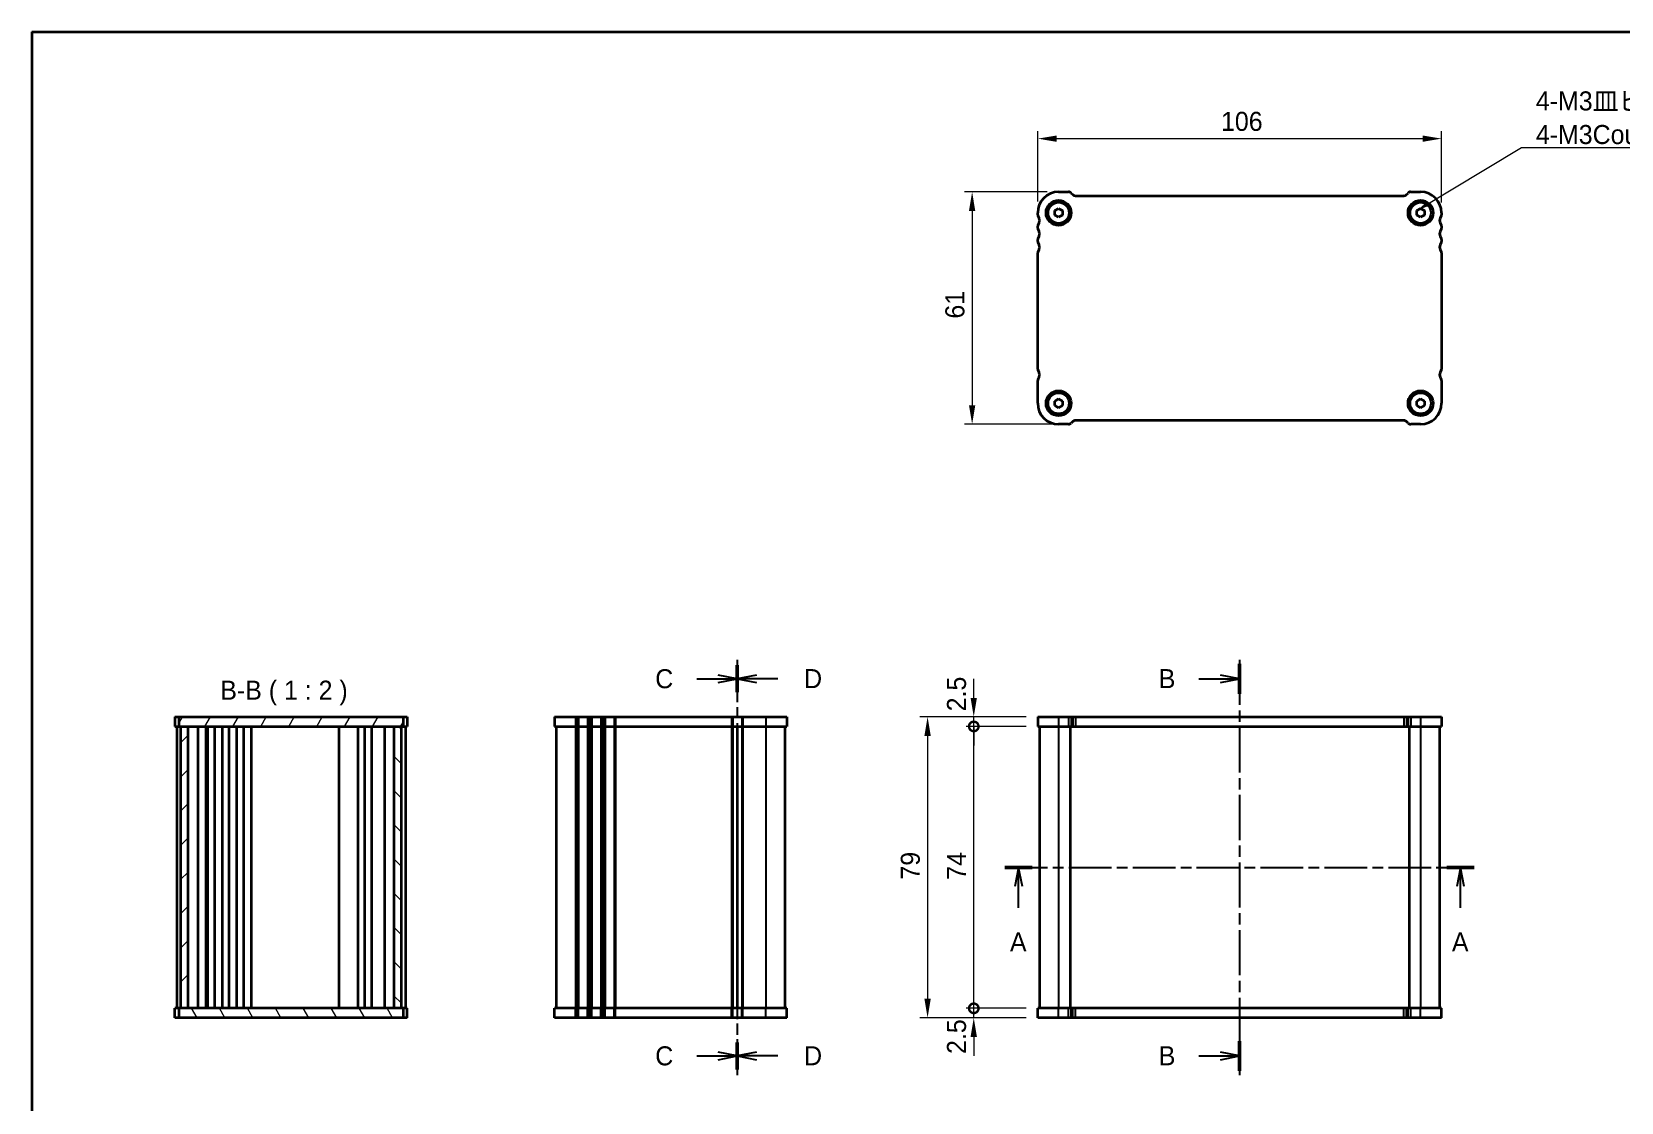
# Model space of a CAD drawing. Header units: millimetres. Extents: x 0 to 3168, y 0 to 562.
# Drawn here: x 596.5 to 1013.7, y 281 to 562 of the extents above; entities that cross this region are included whole.
import ezdxf

# ---------------------------------------------------------------- set-up
doc = ezdxf.new("R2010")
doc.units = ezdxf.units.MM
doc.header["$LTSCALE"] = 1.5
doc.linetypes.add('CHAIN', pattern=[0.3543, 0.2362, -0.0295, 0.0591, -0.0295])
doc.layers.get('Defpoints').update_dxf_attribs({"lineweight": 25})
for name, color, linetype, lineweight in [('Border (ISO)', 7, 'Continuous', 35), ('Dimension (ISO)', 7, 'Continuous', 18), ('Dimension (ISO) @ 1', 7, 'Continuous', 18), ('Section Line (ISO)', 7, 'CHAIN', 25), ('Symbol (ISO)', 7, 'Continuous', 18), ('Visible (ISO)', 7, 'Continuous', 35), ('Visible Narrow (ISO)', 7, 'Continuous', 25)]:
    doc.layers.add(name, color=color, linetype=linetype, lineweight=lineweight)
doc.layers.add('Hatch (ISO)', color=1, linetype='Continuous', lineweight=18, true_color=0xff0000)
doc.styles.add('Note Text (TK)', font='')
doc.styles.get('Note Text (TK)').set_extended_font_data('MS PGothic')
doc.dimstyles.new('Default - Method 1b (TK)', dxfattribs={"dimscale": 1.5, "dimtxt": 2.5, "dimasz": 2.5, "dimexe": 1, "dimexo": 1.5, "dimgap": 1, "dimtad": 1, "dimtoh": 1, "dimrnd": 1e-08, "dimdsep": 46, "dimtxsty": 'Note Text (TK)', "dimcen": 0.09, "dimdle": 5, "dimclrd": 100, "dimclre": 100, "dimclrt": 7, "dimadec": 1, "dimazin": 1, "dimtfac": 1, "dimtmove": 0, "dimatfit": 3, "dimfxl": 0, "dimtolj": 1, "dimlwd": -1, "dimlwe": -1, "dimarcsym": 0})
doc.dimstyles.new('Default - Method 1b (TK)$7', dxfattribs={"dimscale": 1.5, "dimtxt": 2.5, "dimasz": 2.5, "dimexe": 1, "dimexo": 1.5, "dimgap": 1, "dimtad": 1, "dimtoh": 1, "dimrnd": 1e-08, "dimdsep": 46, "dimtxsty": 'Note Text (TK)', "dimcen": 0.09, "dimdle": 5, "dimclrd": 256, "dimclre": 100, "dimclrt": 7, "dimadec": 1, "dimazin": 1, "dimtfac": 1, "dimtmove": 0, "dimatfit": 3, "dimfxl": 0, "dimtolj": 1, "dimlwd": -1, "dimlwe": -1, "dimarcsym": 0})

# ---------------------------------------------------------------- blocks, each defined once
blk = doc.blocks.new('図面枠 tk図枠')
at = {"layer": 'Border (ISO)'}
for q in [(14.5, 8), (405.5, 289)]:
    blk.add_line((14.5, 289), q, dxfattribs=at)
blk = doc.blocks.new('2dTransSection0')
at = {"layer": 'Section Line (ISO)', "linetype": 'CHAIN', "ltscale": 15.782219}
blk.add_line((138.63, 179.32), (200.22, 179.32), dxfattribs=at)
at = {"layer": 'Section Line (ISO)', "linetype": 'Continuous', "lineweight": 50}
for p, q in [((138.63, 179.32), (142.22, 179.32)), ((196.63, 179.32), (200.22, 179.32))]:
    blk.add_line(p, q, dxfattribs=at)
at = {"layer": 'Section Line (ISO)', "linetype": 'Continuous'}
for p, q in [((140.42, 179.32), (139.92, 176.82)), ((140.42, 176.82), (140.42, 179.32)), ((140.92, 176.82), (140.42, 179.32)), ((198.42, 179.32), (197.92, 176.82)), ((198.42, 176.82), (198.42, 179.32)), ((198.92, 176.82), (198.42, 179.32)), ((140.42, 174.01), (140.42, 176.82)), ((198.42, 174.01), (198.42, 176.82))]:
    blk.add_line(p, q, dxfattribs=at)
at = {"layer": 'Section Line (ISO)', "char_height": 2.5, "attachment_point": 7, "style": 'Note Text (TK)'}
for insert in [(139.29, 168.29), (197.29, 168.29)]:
    blk.add_mtext('A', dxfattribs=dict(at, insert=insert))
blk = doc.blocks.new('2dTransSection1')
at = {"layer": 'Section Line (ISO)', "linetype": 'CHAIN', "ltscale": 16.693245}
blk.add_line((173.01, 206.57), (173.01, 152.07), dxfattribs=at)
at = {"layer": 'Section Line (ISO)', "linetype": 'Continuous'}
for p, q in [((173.01, 204.07), (170.51, 204.57)), ((167.64, 204.07), (170.51, 204.07)), ((170.51, 204.07), (173.01, 204.07)), ((170.51, 203.57), (173.01, 204.07)), ((167.64, 154.57), (170.51, 154.57)), ((173.01, 154.57), (170.51, 155.07)), ((170.51, 154.57), (173.01, 154.57)), ((170.51, 154.07), (173.01, 154.57))]:
    blk.add_line(p, q, dxfattribs=at)
at = {"layer": 'Section Line (ISO)', "linetype": 'Continuous', "lineweight": 50}
for p, q in [((173.01, 206.03), (173.01, 202.12)), ((173.01, 156.53), (173.01, 152.62))]:
    blk.add_line(p, q, dxfattribs=at)
at = {"layer": 'Section Line (ISO)', "char_height": 2.5, "attachment_point": 7, "style": 'Note Text (TK)'}
for insert in [(162.4, 202.85), (162.4, 153.35)]:
    blk.add_mtext('B', dxfattribs=dict(at, insert=insert))
blk = doc.blocks.new('*D37')
at = {"layer": 'Defpoints', "color": 0, "transparency": 16777216}
for p in [(966.52, 533.95), (860.52, 514.47), (966.52, 514.22)]:
    blk.add_point(p, dxfattribs=at)
at = {"layer": 'Dimension (ISO)', "color": 100, "transparency": 16777216}
for p, q in [((860.52, 517.47), (860.52, 535.95)), ((966.52, 517.22), (966.52, 535.95)), ((865.52, 533.95), (961.52, 533.95))]:
    blk.add_line(p, q, dxfattribs=at)
for points in [[(865.52, 534.78), (865.52, 533.11), (860.52, 533.95)], [(961.52, 534.78), (961.52, 533.11), (966.52, 533.95)]]:
    blk.add_solid(points, dxfattribs=at)
at = {"layer": 'Dimension (ISO)', "color": 7, "transparency": 16777216, "insert": (908.64, 538.45), "char_height": 5, "attachment_point": 4, "style": 'Note Text (TK)'}
blk.add_mtext('\\A1;106', dxfattribs=at)
blk = doc.blocks.new('*D38')
at = {"layer": 'Defpoints', "color": 0, "transparency": 16777216}
for p in [(866.02, 519.97), (843.31, 458.97), (867.31, 458.97)]:
    blk.add_point(p, dxfattribs=at)
at = {"layer": 'Dimension (ISO)', "color": 100, "transparency": 16777216}
for p, q in [((863.02, 519.97), (841.31, 519.97)), ((843.31, 514.97), (843.31, 463.97)), ((864.31, 458.97), (841.31, 458.97))]:
    blk.add_line(p, q, dxfattribs=at)
for points in [[(842.48, 514.97), (844.14, 514.97), (843.31, 519.97)], [(842.48, 463.97), (844.14, 463.97), (843.31, 458.97)]]:
    blk.add_solid(points, dxfattribs=at)
at = {"layer": 'Dimension (ISO)', "color": 7, "transparency": 16777216, "insert": (838.81, 486.71), "char_height": 5, "attachment_point": 4, "rotation": 90, "style": 'Note Text (TK)'}
blk.add_mtext('\\A1;61', dxfattribs=at)
blk = doc.blocks.new('_DotSmall')
at = {"color": 0, "linetype": 'ByBlock', "const_width": 0.5}
blk.add_lwpolyline([(-0.0625, 0, 1), (0.0625, 0, 1)], format="xyb", close=True, dxfattribs=at)
blk = doc.blocks.new('*D39')
at = {"layer": 'Defpoints', "color": 0, "transparency": 16777216}
for p in [(843.74, 379.65), (860.52, 379.65), (860.52, 305.65)]:
    blk.add_point(p, dxfattribs=at)
at = {"layer": 'Dimension (ISO)', "color": 100, "transparency": 16777216}
for p, q in [((857.52, 379.65), (841.74, 379.65)), ((843.74, 305.65), (843.74, 379.65)), ((857.52, 305.65), (841.74, 305.65))]:
    blk.add_line(p, q, dxfattribs=at)
at = {"layer": 'Dimension (ISO)', "color": 100, "transparency": 16777216, "xscale": 5, "yscale": 5, "zscale": 5}
for p, rotation in [((843.74, 379.65), 90), ((843.74, 305.65), 270)]:
    blk.add_blockref('_DotSmall', p, dxfattribs=dict(at, rotation=rotation))
at = {"layer": 'Dimension (ISO)', "color": 7, "transparency": 16777216, "insert": (839.24, 339.39), "char_height": 5, "attachment_point": 4, "rotation": 90, "style": 'Note Text (TK)'}
blk.add_mtext('\\A1;74', dxfattribs=at)
blk = doc.blocks.new('*D40')
at = {"layer": 'Defpoints', "color": 0, "transparency": 16777216}
for p in [(843.74, 382.15), (860.52, 382.15), (860.52, 379.65)]:
    blk.add_point(p, dxfattribs=at)
at = {"layer": 'Dimension (ISO)', "color": 100, "transparency": 16777216}
for p, q in [((843.74, 387.15), (843.74, 392.15)), ((857.52, 382.15), (841.74, 382.15)), ((857.52, 379.65), (841.74, 379.65)), ((843.74, 379.65), (843.74, 382.15)), ((843.74, 379.65), (843.74, 374.65))]:
    blk.add_line(p, q, dxfattribs=at)
blk.add_solid([(842.9, 387.15), (844.57, 387.15), (843.74, 382.15)], dxfattribs=at)
at = {"layer": 'Dimension (ISO)', "color": 100, "transparency": 16777216, "xscale": 5, "yscale": 5, "zscale": 5, "rotation": 90}
blk.add_blockref('_DotSmall', (843.74, 379.65), dxfattribs=at)
at = {"layer": 'Dimension (ISO)', "color": 7, "transparency": 16777216, "insert": (839.24, 383.61), "char_height": 5, "attachment_point": 4, "rotation": 90, "style": 'Note Text (TK)'}
blk.add_mtext('\\A1;2.5', dxfattribs=at)
blk = doc.blocks.new('*D41')
at = {"layer": 'Defpoints', "color": 0, "transparency": 16777216}
for p in [(843.74, 305.65), (860.52, 305.65), (860.52, 303.15)]:
    blk.add_point(p, dxfattribs=at)
at = {"layer": 'Dimension (ISO)', "color": 100, "transparency": 16777216}
for p, q in [((843.74, 305.65), (843.74, 310.65)), ((857.52, 305.65), (841.74, 305.65)), ((843.74, 303.15), (843.74, 305.65)), ((857.52, 303.15), (841.74, 303.15)), ((843.74, 298.15), (843.74, 293.15))]:
    blk.add_line(p, q, dxfattribs=at)
blk.add_solid([(842.9, 298.15), (844.57, 298.15), (843.74, 303.15)], dxfattribs=at)
at = {"layer": 'Dimension (ISO)', "color": 100, "transparency": 16777216, "xscale": 5, "yscale": 5, "zscale": 5, "rotation": 270}
blk.add_blockref('_DotSmall', (843.74, 305.65), dxfattribs=at)
at = {"layer": 'Dimension (ISO)', "color": 7, "transparency": 16777216, "insert": (839.24, 293.67), "char_height": 5, "attachment_point": 4, "rotation": 90, "style": 'Note Text (TK)'}
blk.add_mtext('\\A1;2.5', dxfattribs=at)
blk = doc.blocks.new('*D42')
at = {"layer": 'Defpoints', "color": 0, "transparency": 16777216}
for p in [(860.52, 382.15), (831.62, 303.15), (860.52, 303.15)]:
    blk.add_point(p, dxfattribs=at)
at = {"layer": 'Dimension (ISO)', "color": 100, "transparency": 16777216}
for p, q in [((857.52, 382.15), (829.62, 382.15)), ((831.62, 377.15), (831.62, 308.15)), ((857.52, 303.15), (829.62, 303.15))]:
    blk.add_line(p, q, dxfattribs=at)
for points in [[(830.78, 377.15), (832.45, 377.15), (831.62, 382.15)], [(830.78, 308.15), (832.45, 308.15), (831.62, 303.15)]]:
    blk.add_solid(points, dxfattribs=at)
at = {"layer": 'Dimension (ISO)', "color": 7, "transparency": 16777216, "insert": (827.12, 339.45), "char_height": 5, "attachment_point": 4, "rotation": 90, "style": 'Note Text (TK)'}
blk.add_mtext('\\A1;79', dxfattribs=at)
blk = doc.blocks.new('2dTransSection2')
at = {"layer": 'Section Line (ISO)', "linetype": 'CHAIN', "ltscale": 15.617896}
blk.add_line((107.08, 206.57), (107.08, 152.07), dxfattribs=at)
at = {"layer": 'Section Line (ISO)', "linetype": 'Continuous'}
for p, q in [((107.08, 204.07), (104.58, 204.57)), ((101.78, 204.07), (104.58, 204.07)), ((104.58, 204.07), (107.08, 204.07)), ((104.58, 203.57), (107.08, 204.07)), ((101.78, 154.57), (104.58, 154.57)), ((107.08, 154.57), (104.58, 155.07)), ((104.58, 154.57), (107.08, 154.57)), ((104.58, 154.07), (107.08, 154.57))]:
    blk.add_line(p, q, dxfattribs=at)
at = {"layer": 'Section Line (ISO)', "linetype": 'Continuous', "lineweight": 50}
for p, q in [((107.08, 205.84), (107.08, 202.31)), ((107.08, 156.34), (107.08, 152.81))]:
    blk.add_line(p, q, dxfattribs=at)
at = {"layer": 'Section Line (ISO)', "char_height": 2.5, "attachment_point": 7, "style": 'Note Text (TK)'}
for insert in [(96.32, 202.8), (96.32, 153.3)]:
    blk.add_mtext('C', dxfattribs=dict(at, insert=insert))
blk = doc.blocks.new('2dTransSection3')
at = {"layer": 'Section Line (ISO)', "linetype": 'CHAIN', "ltscale": 15.657576}
blk.add_line((107.17, 206.57), (107.17, 152.07), dxfattribs=at)
at = {"layer": 'Section Line (ISO)', "linetype": 'Continuous', "lineweight": 50}
for p, q in [((107.17, 205.85), (107.17, 202.3)), ((107.17, 156.35), (107.17, 152.8))]:
    blk.add_line(p, q, dxfattribs=at)
at = {"layer": 'Section Line (ISO)', "linetype": 'Continuous'}
for p, q in [((109.67, 204.57), (107.17, 204.07)), ((109.67, 204.07), (107.17, 204.07)), ((107.17, 204.07), (109.67, 203.57)), ((112.47, 204.07), (109.67, 204.07)), ((109.67, 155.07), (107.17, 154.57)), ((109.67, 154.57), (107.17, 154.57)), ((107.17, 154.57), (109.67, 154.07)), ((112.47, 154.57), (109.67, 154.57))]:
    blk.add_line(p, q, dxfattribs=at)
at = {"layer": 'Section Line (ISO)', "char_height": 2.5, "attachment_point": 7, "style": 'Note Text (TK)'}
for insert in [(115.94, 202.85), (115.94, 153.35)]:
    blk.add_mtext('D', dxfattribs=dict(at, insert=insert))

msp = doc.modelspace()

# ---------------------------------------------------------------- hatches: boundary and pattern name
at = {"layer": 'Hatch (ISO)'}
h = msp.add_hatch(dxfattribs=at)
h.set_pattern_fill('ANSI31', color=256, scale=50.8, angle=14.999978, style=0)
h.set_pattern_definition([(60, (567.5, -16), (-5.49926, 3.175), [])])
h.paths.add_polyline_path([(694.06, 379.6478), (694.06, 382.1478), (635.06, 382.1478), (635.06, 379.6478), (635.56, 379.6478), (637.5596, 379.6478), (691.56, 379.6478), (693.56, 379.6478)])
h = msp.add_hatch(dxfattribs=at)
h.set_pattern_fill('ANSI31', color=256, scale=50.8, style=0)
h.set_pattern_definition([(45, (567.5, -16), (-4.49013, 4.49013), [])])
h.paths.add_polyline_path([(637.5596, 379.6478), (635.56, 379.6478), (635.56, 305.6478), (637.5596, 305.6478)])
h = msp.add_hatch(dxfattribs=at)
h.set_pattern_fill('ANSI31', color=256, scale=50.8, angle=90.00021, style=0)
h.set_pattern_definition([(135.0002, (567.5, -16), (-4.49011, -4.49014), [])])
h.paths.add_polyline_path([(693.56, 379.6478), (691.56, 379.6478), (691.56, 305.6478), (693.56, 305.6478)])
h = msp.add_hatch(dxfattribs=at)
h.set_pattern_fill('ANSI31', color=256, scale=50.8, angle=75.000175, style=0)
h.set_pattern_definition([(120.0002, (567.5, -16), (-5.49925, -3.17502), [])])
h.paths.add_polyline_path([(694.06, 303.1478), (694.06, 305.6478), (693.56, 305.6478), (691.56, 305.6478), (637.5596, 305.6478), (635.56, 305.6478), (635.06, 305.6478), (635.06, 303.1478)])

# ---------------------------------------------------------------- linework, layer by layer
at = {"layer": 'Visible (ISO)'}
for p, q in [((866.0163, 519.9693), (868.6274, 519.9693)), ((869.3092, 519.6767), (869.7237, 519.2622)), ((870.4308, 518.9693), (956.6018, 518.9693)), ((957.3089, 519.2622), (957.7234, 519.6767)), ((958.4052, 519.9693), (961.0163, 519.9693)), ((860.5163, 513.9693), (860.5163, 514.4693)), ((865.0163, 515.0466), (866.0163, 515.624)), ((865.0163, 513.8919), (865.0163, 515.0466)), ((866.0163, 513.3146), (865.0163, 513.8919)), ((866.0163, 515.624), (867.0163, 515.0466)), ((867.0163, 513.8919), (866.0163, 513.3146)), ((867.0163, 515.0466), (867.0163, 513.8919)), ((960.0163, 515.0466), (961.0163, 515.624)), ((960.0163, 513.8919), (960.0163, 515.0466)), ((961.0163, 513.3146), (960.0163, 513.8919)), ((961.0163, 515.624), (962.0163, 515.0466)), ((962.0163, 513.8919), (961.0163, 513.3146)), ((962.0163, 515.0466), (962.0163, 513.8919)), ((966.5163, 514.4693), (966.5163, 513.9693)), ((860.5163, 510.4693), (860.5163, 510.9693)), ((966.5163, 510.9693), (966.5163, 510.4693)), ((860.5163, 506.9693), (860.5163, 507.4693)), ((966.5163, 507.4693), (966.5163, 506.9693)), ((860.5163, 473.4693), (860.5163, 503.9693)), ((966.5163, 503.9693), (966.5163, 473.4693)), ((860.5163, 464.4693), (860.5163, 470.4693)), ((966.5163, 470.4693), (966.5163, 464.4693)), ((865.0163, 465.0466), (866.0163, 465.624)), ((865.0163, 463.8919), (865.0163, 465.0466)), ((866.0163, 463.3146), (865.0163, 463.8919)), ((866.0163, 465.624), (867.0163, 465.0466)), ((867.0163, 463.8919), (866.0163, 463.3146)), ((867.0163, 465.0466), (867.0163, 463.8919)), ((960.0163, 465.0466), (961.0163, 465.624)), ((960.0163, 463.8919), (960.0163, 465.0466)), ((961.0163, 463.3146), (960.0163, 463.8919)), ((961.0163, 465.624), (962.0163, 465.0466)), ((962.0163, 463.8919), (961.0163, 463.3146)), ((962.0163, 465.0466), (962.0163, 463.8919)), ((868.6021, 458.9693), (866.0163, 458.9693)), ((869.7234, 459.6764), (869.3092, 459.2622)), ((956.6021, 459.9693), (870.4305, 459.9693)), ((957.7234, 459.2622), (957.3092, 459.6764)), ((961.0163, 458.9693), (958.4305, 458.9693)), ((634.06, 382.1478), (695.06, 382.1478)), ((634.06, 382.1478), (634.06, 379.6478)), ((634.06, 379.6478), (695.06, 379.6478)), ((634.56, 379.6478), (634.56, 305.6478)), ((635.06, 382.1478), (635.06, 379.6478)), ((635.56, 379.6478), (635.56, 305.6478)), ((637.5596, 305.6478), (637.5596, 379.6478)), ((640.062, 379.6478), (640.062, 305.6478)), ((642.1694, 379.6478), (642.1694, 305.6478)), ((642.5376, 379.6478), (642.5376, 305.6478)), ((642.66, 379.6478), (642.66, 305.6478)), ((644.46, 379.6478), (644.46, 305.6478)), ((646.46, 379.6478), (646.46, 305.6478)), ((648.26, 379.6478), (648.26, 305.6478)), ((650.26, 379.6478), (650.26, 305.6478)), ((652.06, 379.6478), (652.06, 305.6478)), ((654.06, 379.6478), (654.06, 305.6478)), ((677.06, 379.6478), (677.06, 305.6478)), ((682.06, 379.6478), (682.06, 305.6478)), ((682.06, 379.6478), (682.06, 305.6478)), ((683.86, 379.6478), (683.86, 305.6478)), ((685.66, 379.6478), (685.66, 305.6478)), ((689.0579, 379.6478), (689.0579, 305.6478)), ((691.56, 379.6478), (691.56, 305.6478)), ((693.56, 305.6478), (693.56, 379.6478)), ((694.06, 379.6478), (694.06, 382.1478)), ((694.56, 379.6478), (694.56, 305.6478)), ((695.06, 382.1478), (695.06, 379.6478)), ((733.6656, 382.1478), (733.6656, 379.6478)), ((733.6656, 382.1478), (794.6656, 382.1478)), ((733.6656, 379.6478), (794.6656, 379.6478)), ((734.1656, 379.6478), (734.1656, 305.6478)), ((781.6656, 379.6478), (781.6656, 305.6478)), ((781.6656, 379.6478), (781.6656, 305.6478)), ((794.1656, 379.6478), (794.1656, 305.6478)), ((794.6656, 382.1478), (794.6656, 379.6478)), ((860.5163, 382.1478), (860.5163, 379.6478)), ((860.5163, 382.1478), (966.5163, 382.1478)), ((860.5163, 379.6478), (966.5163, 379.6478)), ((861.0163, 379.6478), (861.0163, 305.6478)), ((869.0163, 379.6478), (869.0163, 305.6478)), ((958.0163, 379.6478), (958.0163, 305.6478)), ((966.0163, 379.6478), (966.0163, 305.6478)), ((966.5163, 382.1478), (966.5163, 379.6478)), ((695.06, 305.6478), (634.06, 305.6478)), ((634.06, 303.1478), (634.06, 305.6478)), ((635.06, 305.6478), (635.06, 303.1478)), ((694.06, 303.1478), (694.06, 305.6478)), ((695.06, 303.1478), (695.06, 305.6478)), ((794.6656, 305.6478), (733.6656, 305.6478)), ((733.6656, 303.1478), (733.6656, 305.6478)), ((794.6656, 303.1478), (794.6656, 305.6478)), ((966.5163, 305.6478), (860.5163, 305.6478)), ((860.5163, 303.1478), (860.5163, 305.6478)), ((966.5163, 303.1478), (966.5163, 305.6478)), ((695.06, 303.1478), (634.06, 303.1478)), ((794.6656, 303.1478), (733.6656, 303.1478)), ((966.5163, 303.1478), (860.5163, 303.1478))]:
    msp.add_line(p, q, dxfattribs=at)
for centre, radius in [((866.0163, 514.4693), 3.3), ((961.0163, 514.4693), 3.3), ((866.0163, 514.4693), 2.77), ((961.0163, 514.4693), 2.77), ((866.0163, 464.4693), 3.3), ((866.0163, 464.4693), 2.77), ((961.0163, 464.4693), 3.3), ((961.0163, 464.4693), 2.77)]:
    msp.add_circle(centre, radius, dxfattribs=at)
for centre, radius, start, end in [((866.0163, 514.4693), 5.5, 90, 180), ((868.6021, 518.9696), 1, 45, 88.550773), ((870.4308, 519.9693), 1, 225, 270), ((956.6018, 519.9693), 1, 270, 315), ((958.4305, 518.9696), 1, 91.449227, 135), ((961.0163, 514.4693), 5.5, 0, 90), ((861.0163, 513.9693), 0.5, 180, 216.869898), ((859.0163, 512.4693), 2, 323.130102, 36.869898), ((968.0163, 512.4693), 2, 143.130102, 216.869898), ((966.0163, 513.9693), 0.5, 323.130102, 0), ((861.0163, 510.9693), 0.5, 143.130102, 180), ((861.0163, 510.4693), 0.5, 180, 216.869898), ((859.0163, 508.9693), 2, 323.130102, 36.869898), ((968.0163, 508.9693), 2, 143.130102, 216.869898), ((966.0163, 510.9693), 0.5, 0, 36.869898), ((966.0163, 510.4693), 0.5, 323.130102, 0), ((861.0163, 507.4693), 0.5, 143.130102, 180), ((861.0163, 506.9693), 0.5, 180, 216.869898), ((859.0163, 505.4693), 2, 323.130102, 36.869898), ((968.0163, 505.4693), 2, 143.130102, 216.869898), ((966.0163, 507.4693), 0.5, 0, 36.869898), ((966.0163, 506.9693), 0.5, 323.130102, 0), ((861.0163, 503.9693), 0.5, 143.130102, 180), ((966.0163, 503.9693), 0.5, 0, 36.869898), ((861.0163, 473.4693), 0.5, 180, 216.869898), ((859.0163, 471.9693), 2, 323.130102, 36.869898), ((968.0163, 471.9693), 2, 143.130102, 216.869898), ((966.0163, 473.4693), 0.5, 323.130102, 0), ((861.0163, 470.4693), 0.5, 143.130102, 180), ((966.0163, 470.4693), 0.5, 0, 36.869898), ((866.0163, 464.4693), 5.5, 180, 270), ((961.0163, 464.4693), 5.5, 270, 0), ((868.6021, 459.9693), 1, 270, 315), ((870.4305, 458.9693), 1, 90, 135), ((956.6021, 458.9693), 1, 45, 90), ((958.4305, 459.9693), 1, 225, 270)]:
    msp.add_arc(centre, radius, start, end, dxfattribs=at)
at = {"layer": 'Visible Narrow (ISO)'}
for p, q in [((739.1656, 382.1478), (739.1656, 379.6478)), ((739.1656, 379.6478), (739.1656, 305.6478)), ((739.6656, 382.1478), (739.6656, 379.6478)), ((739.6656, 379.6478), (739.6656, 305.6478)), ((739.9656, 382.1478), (739.9656, 379.6478)), ((739.9656, 379.6478), (739.9656, 305.6478)), ((742.3656, 382.1478), (742.3656, 379.6478)), ((742.3656, 379.6478), (742.3656, 305.6478)), ((742.6656, 382.1478), (742.6656, 379.6478)), ((742.6656, 379.6478), (742.6656, 305.6478)), ((743.1656, 382.1478), (743.1656, 379.6478)), ((743.1656, 379.6478), (743.1656, 305.6478)), ((743.4656, 382.1478), (743.4656, 379.6478)), ((743.4656, 379.6478), (743.4656, 305.6478)), ((745.8656, 382.1478), (745.8656, 379.6478)), ((745.8656, 379.6478), (745.8656, 305.6478)), ((746.1656, 382.1478), (746.1656, 379.6478)), ((746.1656, 379.6478), (746.1656, 305.6478)), ((746.6656, 382.1478), (746.6656, 379.6478)), ((746.6656, 379.6478), (746.6656, 305.6478)), ((746.9656, 382.1478), (746.9656, 379.6478)), ((746.9656, 379.6478), (746.9656, 305.6478)), ((749.3656, 382.1478), (749.3656, 379.6478)), ((749.3656, 379.6478), (749.3656, 305.6478)), ((749.6656, 382.1478), (749.6656, 379.6478)), ((749.6656, 379.6478), (749.6656, 305.6478)), ((780.1656, 382.1478), (780.1656, 379.6478)), ((780.1656, 379.6478), (780.1656, 305.6478)), ((780.4656, 382.1478), (780.4656, 379.6478)), ((780.4656, 379.6478), (780.4656, 305.6478)), ((782.8656, 382.1478), (782.8656, 379.6478)), ((782.8656, 379.6478), (782.8656, 305.6478)), ((783.1656, 382.1478), (783.1656, 379.6478)), ((783.1656, 379.6478), (783.1656, 305.6478)), ((789.1656, 382.1478), (789.1656, 379.6478)), ((789.1656, 379.6478), (789.1656, 305.6478)), ((866.0163, 382.1478), (866.0163, 379.6478)), ((866.0163, 379.6478), (866.0163, 305.6478)), ((868.6021, 382.1478), (868.6021, 379.6478)), ((869.3092, 382.1478), (869.3092, 379.6478)), ((869.7234, 382.1478), (869.7234, 379.6478)), ((870.4305, 382.1478), (870.4305, 379.6478)), ((956.6021, 382.1478), (956.6021, 379.6478)), ((957.3092, 382.1478), (957.3092, 379.6478)), ((957.7234, 382.1478), (957.7234, 379.6478)), ((958.4305, 382.1478), (958.4305, 379.6478)), ((961.0163, 382.1478), (961.0163, 379.6478)), ((961.0163, 379.6478), (961.0163, 305.6478)), ((739.1656, 303.1478), (739.1656, 305.6478)), ((739.6656, 303.1478), (739.6656, 305.6478)), ((739.9656, 303.1478), (739.9656, 305.6478)), ((742.3656, 303.1478), (742.3656, 305.6478)), ((742.6656, 303.1478), (742.6656, 305.6478)), ((743.1656, 303.1478), (743.1656, 305.6478)), ((743.4656, 303.1478), (743.4656, 305.6478)), ((745.8656, 303.1478), (745.8656, 305.6478)), ((746.1656, 303.1478), (746.1656, 305.6478)), ((746.6656, 303.1478), (746.6656, 305.6478)), ((746.9656, 303.1478), (746.9656, 305.6478)), ((749.3656, 303.1478), (749.3656, 305.6478)), ((749.6656, 303.1478), (749.6656, 305.6478)), ((780.1656, 303.1478), (780.1656, 305.6478)), ((780.4656, 303.1478), (780.4656, 305.6478)), ((782.8656, 303.1478), (782.8656, 305.6478)), ((783.1656, 303.1478), (783.1656, 305.6478)), ((789.1656, 303.1478), (789.1656, 305.6478)), ((866.0163, 303.1478), (866.0163, 305.6478)), ((868.6021, 303.1478), (868.6021, 305.6478)), ((869.3092, 303.1478), (869.3092, 305.6478)), ((869.7234, 303.1478), (869.7234, 305.6478)), ((870.4305, 303.1478), (870.4305, 305.6478)), ((956.6021, 303.1478), (956.6021, 305.6478)), ((957.3092, 303.1478), (957.3092, 305.6478)), ((957.7234, 303.1478), (957.7234, 305.6478)), ((958.4305, 303.1478), (958.4305, 305.6478)), ((961.0163, 303.1478), (961.0163, 305.6478))]:
    msp.add_line(p, q, dxfattribs=at)

# ---------------------------------------------------------------- block references
at = {"xscale": 2, "yscale": 2, "zscale": 2}
msp.add_blockref('図面枠 tk図枠', (567.5, -16), dxfattribs=at)
at = {"layer": 'Section Line (ISO)', "xscale": 2, "yscale": 2, "zscale": 2}
for name, p in [('2dTransSection2', (567.5, -16)), ('2dTransSection3', (567.3338, -16)), ('2dTransSection1', (567.5, -16)), ('2dTransSection0', (574.6592, -16))]:
    msp.add_blockref(name, p, dxfattribs=at)

# ---------------------------------------------------------------- texts
at = {"layer": 'Symbol (ISO)', "color": 7, "insert": (991.2725, 532.462), "char_height": 5, "width": 56.403508, "attachment_point": 7, "line_spacing_factor": 1.058182, "style": 'Note Text (TK)'}
msp.add_mtext('{4-M3皿ビス\\P4-M3Countersunk}', dxfattribs=at)
at = {"layer": 'Symbol (ISO)', "color": 7, "insert": (645.9811, 385.1643), "char_height": 5, "attachment_point": 7, "style": 'Note Text (TK)'}
msp.add_mtext('B-B ( 1 : 2 )', dxfattribs=at)

# ---------------------------------------------------------------- dimensions: what is measured, and where the dimension line sits
at = {"layer": 'Dimension (ISO) @ 1', "color": 100, "true_color": 0x00ff3f}
for base, p1, p2, angle, override, picture, middle in [((966.5163, 533.9459), (860.5163, 514.4693), (966.5163, 514.2193), 180, {"dimscale": 1, "dimtxt": 5, "dimasz": 5, "dimexe": 2, "dimexo": 3, "dimgap": 2, "dimtoh": 0, "dimdec": 2, "dimcen": 0.18, "dimtp": 0, "dimtm": 0, "dimtdec": 2, "dimtix": 0, "dimtofl": 0, "dimtmove": 0, "dimatfit": 1}, '*D37', (913.5163, 533.9459)), ((843.3092, 458.9693), (866.0163, 519.9693), (867.3092, 458.9693), 90, {"dimscale": 1, "dimtxt": 5, "dimasz": 5, "dimexe": 2, "dimexo": 3, "dimgap": 2, "dimtoh": 0, "dimdec": 2, "dimcen": 0.18, "dimtp": 0, "dimtm": 0, "dimtdec": 2, "dimtix": 0, "dimtofl": 0, "dimtmove": 0, "dimatfit": 1}, '*D38', (843.3092, 489.4693)), ((843.7362, 382.1478), (860.5163, 379.6478), (860.5163, 382.1478), 90, {"dimscale": 1, "dimtxt": 5, "dimasz": 5, "dimexe": 2, "dimexo": 3, "dimgap": 2, "dimtoh": 0, "dimblk1": 'DotSmall', "dimsah": 1, "dimcen": 0.18, "dimdle": 0, "dimtix": 0, "dimtofl": 1, "dimtmove": 1, "dimatfit": 1}, '*D40', (843.7362, 387.6111)), ((831.6151, 303.1478), (860.5163, 382.1478), (860.5163, 303.1478), 90, {"dimscale": 1, "dimtxt": 5, "dimasz": 5, "dimexe": 2, "dimexo": 3, "dimgap": 2, "dimtoh": 0, "dimdec": 2, "dimcen": 0.18, "dimtp": 0, "dimtm": 0, "dimtdec": 2, "dimtix": 0, "dimtofl": 0, "dimtmove": 0, "dimatfit": 1}, '*D42', (831.6151, 342.6478)), ((843.7362, 379.6478), (860.5163, 305.6478), (860.5163, 379.6478), 90, {"dimscale": 1, "dimtxt": 5, "dimasz": 5, "dimexe": 2, "dimexo": 3, "dimgap": 2, "dimtoh": 0, "dimdec": 2, "dimblk1": 'DotSmall', "dimblk2": 'DotSmall', "dimsah": 1, "dimcen": 0.18, "dimdle": 0, "dimtp": 0, "dimtm": 0, "dimtdec": 2, "dimtix": 0, "dimtofl": 0, "dimtmove": 0, "dimatfit": 1}, '*D39', (843.7362, 342.6678)), ((843.7362, 305.6478), (860.5163, 303.1478), (860.5163, 305.6478), 90, {"dimscale": 1, "dimtxt": 5, "dimasz": 5, "dimexe": 2, "dimexo": 3, "dimgap": 2, "dimtoh": 0, "dimblk2": 'DotSmall', "dimsah": 1, "dimcen": 0.18, "dimdle": 0, "dimtix": 0, "dimtofl": 1, "dimtmove": 1, "dimatfit": 1}, '*D41', (843.7362, 297.6746))]:
    dim = msp.add_linear_dim(base=base, p1=p1, p2=p2, angle=angle, dimstyle='Default - Method 1b (TK)', override=override, dxfattribs=at)
    dim.commit()
    dim.dimension.update_dxf_attribs({"geometry": picture, "text_midpoint": middle, "dimtype": 160})

# ---------------------------------------------------------------- leaders
at = {"layer": 'Symbol (ISO)', "color": 100, "true_color": 0x00ff40, "annotation_type": 0, "has_hookline": 1, "hookline_direction": 0, "text_width": 54.4602}
msp.add_leader([(960.0163, 515.0466), (987.5225, 531.6287), (991.2725, 531.6287)], dimstyle='Default - Method 1b (TK)$7', override={"dimgap": 0, "dimtad": 1}, dxfattribs=at)

doc.saveas('drawing.dxf')
